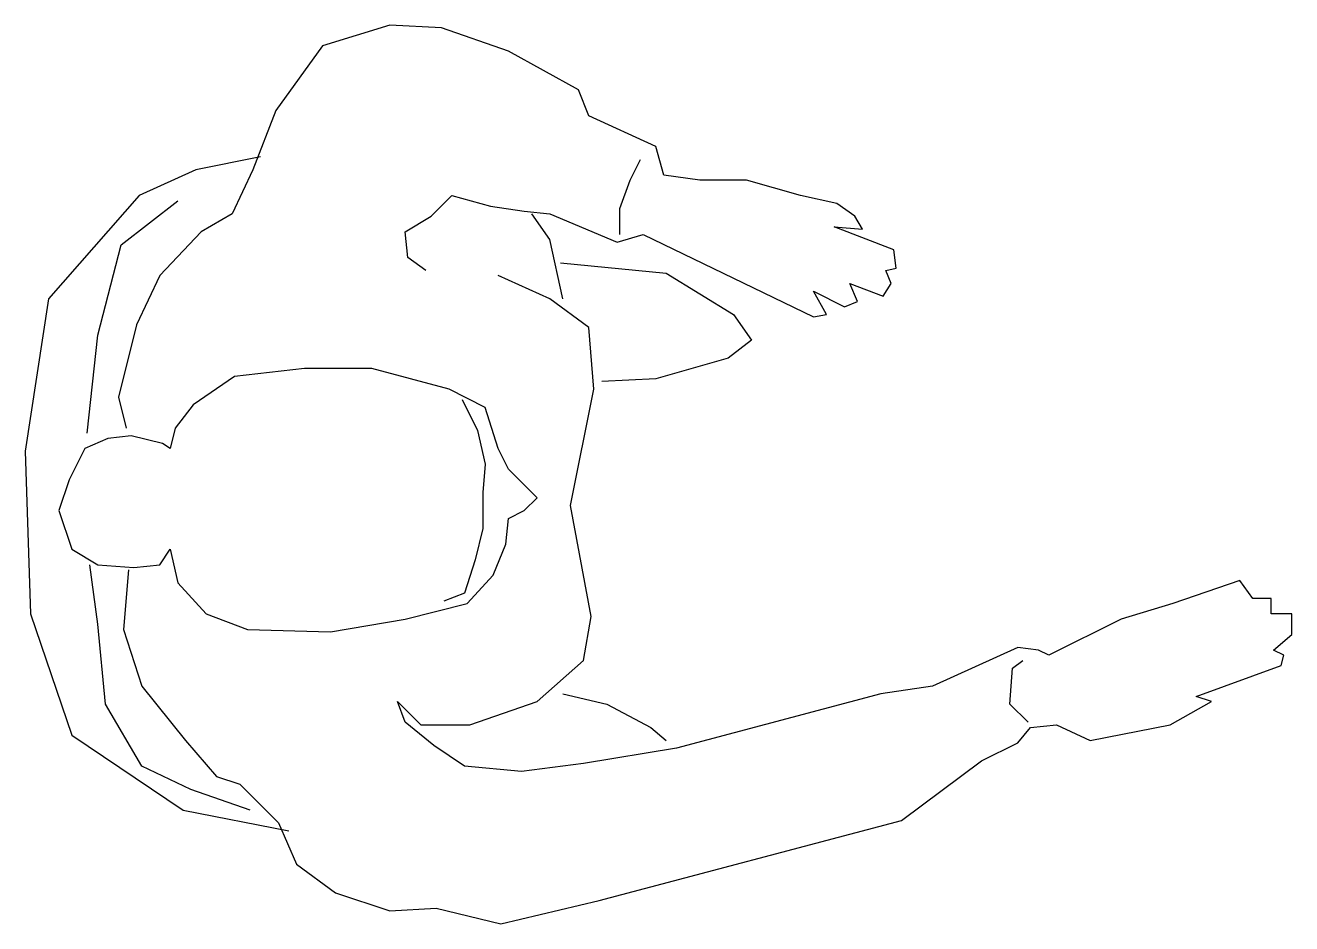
# Model space of a CAD drawing. Extents: x -5803 to -4792, y 508 to 1225.
import ezdxf

# ---------------------------------------------------------------- set-up
doc = ezdxf.new("R2010")
doc.units = 0
doc.header["$MEASUREMENT"] = 0
doc.layers.add('2D', color=7, linetype='CONTINUOUS')
doc.layers.add('INSERT', color=7, linetype='CONTINUOUS')

# ---------------------------------------------------------------- blocks, each defined once
blk = doc.blocks.new('C-2MAN01')
at = {"layer": '2D', "color": 0, "linetype": 'BYBLOCK'}
for p, q in [((52.9, 374.1), (-0.7, 357.6)), ((94.2, 372), (52.9, 374.1)), ((147.8, 353.5), (94.2, 372)), ((-0.7, 357.6), (-37.9, 306.1)), ((203.5, 322.6), (147.8, 353.5)), ((211.7, 301.9), (203.5, 322.6)), ((-37.9, 306.1), (-56.4, 258.7)), ((265.4, 277.2), (211.7, 301.9)), ((271.6, 254.5), (265.4, 277.2)), ((-50.2, 269), (-101.8, 258.7)), ((244.8, 250.4), (253, 266.9)), ((-101.8, 258.7), (-147.2, 238.1)), ((-56.4, 258.7), (-72.9, 223.6)), ((300.5, 250.4), (271.6, 254.5)), ((236.5, 227.7), (244.8, 250.4)), ((337.6, 250.4), (300.5, 250.4)), ((380.9, 238.1), (337.6, 250.4)), ((-147.2, 238.1), (-219.4, 155.6)), ((-161.6, 198.9), (-116.3, 233.9)), ((85.9, 221.6), (102.4, 238.1)), ((102.4, 238.1), (133.4, 229.8)), ((409.8, 231.9), (380.9, 238.1)), ((-72.9, 223.6), (-97.7, 209.2)), ((133.4, 229.8), (160.2, 225.7)), ((160.2, 225.7), (180.8, 223.6)), ((180.8, 203), (166.4, 223.6)), ((180.8, 223.6), (234.4, 201)), ((236.5, 207.1), (236.5, 227.7)), ((424.2, 221.6), (409.8, 231.9)), ((65.3, 209.2), (85.9, 221.6)), ((455.2, 194.8), (407.7, 213.3)), ((407.7, 213.3), (430.4, 211.3)), ((430.4, 211.3), (424.2, 221.6)), ((-97.7, 209.2), (-130.7, 174.2)), ((67.3, 188.6), (65.3, 209.2)), ((191.1, 155.6), (180.8, 203)), ((234.4, 201), (255.1, 207.1)), ((255.1, 207.1), (319, 176.2)), ((-180.2, 126.7), (-161.6, 198.9)), ((457.2, 180.3), (455.2, 194.8)), ((81.8, 178.3), (67.3, 188.6)), ((189.1, 184.5), (273.6, 176.2)), ((-130.7, 174.2), (-149.3, 135)), ((180.8, 155.6), (139.5, 174.2)), ((273.6, 176.2), (327.3, 143.2)), ((319, 176.2), (391.2, 141.2)), ((449, 178.3), (457.2, 180.3)), ((453.1, 168), (449, 178.3)), ((401.5, 143.2), (391.2, 161.8)), ((391.2, 161.8), (416, 149.4)), ((426.3, 153.5), (420.1, 168)), ((420.1, 168), (446.9, 157.7)), ((446.9, 157.7), (453.1, 168)), ((-219.4, 155.6), (-238, 34)), ((211.7, 132.9), (180.8, 155.6)), ((416, 149.4), (426.3, 153.5)), ((327.3, 143.2), (341.7, 122.6)), ((391.2, 141.2), (401.5, 143.2)), ((-149.3, 135), (-163.7, 77.3)), ((215.9, 83.5), (211.7, 132.9)), ((-188.5, 48.4), (-180.2, 126.7)), ((341.7, 122.6), (323.1, 108.2)), ((323.1, 108.2), (265.4, 91.7)), ((-70.9, 93.8), (-103.9, 71.1)), ((-15.2, 100), (-70.9, 93.8)), ((38.5, 100), (-15.2, 100)), ((100.3, 83.5), (38.5, 100)), ((265.4, 91.7), (222.1, 89.6)), ((129.2, 69), (100.3, 83.5)), ((197.3, -9.3), (215.9, 83.5)), ((-163.7, 77.3), (-157.5, 52.5)), ((-103.9, 71.1), (-118.3, 52.5)), ((110.7, 75.2), (123, 50.5)), ((139.5, 36.1), (129.2, 69)), ((-118.3, 52.5), (-122.4, 36.1)), ((-172, 44.3), (-190.5, 36.1)), ((-153.4, 46.4), (-172, 44.3)), ((-128.6, 40.2), (-153.4, 46.4)), ((123, 50.5), (129.2, 23.7)), ((-238, 34), (-233.8, -95.9)), ((-190.5, 36.1), (-202.9, 11.3)), ((-122.4, 36.1), (-128.6, 40.2)), ((147.8, 19.6), (139.5, 36.1)), ((129.2, 23.7), (127.2, 1)), ((-202.9, 11.3), (-211.2, -13.4)), ((160.2, 7.2), (147.8, 19.6)), ((127.2, 1), (127.2, -27.8)), ((170.5, -3.1), (160.2, 7.2)), ((160.2, -13.4), (170.5, -3.1)), ((213.8, -97.9), (197.3, -9.3)), ((-211.2, -13.4), (-200.8, -44.3)), ((145.7, -40.2), (147.8, -19.6)), ((147.8, -19.6), (160.2, -13.4)), ((127.2, -27.8), (121, -52.6)), ((135.4, -64.9), (145.7, -40.2)), ((-200.8, -44.3), (-180.2, -56.7)), ((-130.7, -56.7), (-122.4, -44.3)), ((-122.4, -44.3), (-116.3, -71.1)), ((-180.2, -104.1), (-186.4, -56.7)), ((-180.2, -56.7), (-151.3, -58.8)), ((-151.3, -58.8), (-130.7, -56.7)), ((121, -52.6), (112.7, -79.4)), ((-155.5, -60.8), (-159.6, -108.2)), ((114.8, -87.6), (135.4, -64.9)), ((731.6, -69.1), (678, -87.6)), ((741.9, -83.5), (731.6, -69.1)), ((-116.3, -71.1), (-93.6, -95.9)), ((112.7, -79.4), (96.2, -85.6)), ((65.3, -100), (114.8, -87.6)), ((678, -87.6), (636.7, -100)), ((756.4, -83.5), (741.9, -83.5)), ((756.4, -95.9), (756.4, -83.5)), ((-233.8, -95.9), (-200.8, -192.7)), ((-93.6, -95.9), (-60.6, -108.2)), ((5.5, -110.3), (65.3, -100)), ((207.6, -133), (213.8, -97.9)), ((636.7, -100), (578.9, -128.8)), ((772.9, -95.9), (756.4, -95.9)), ((772.9, -112.3), (772.9, -95.9)), ((-174, -168), (-180.2, -104.1)), ((-159.6, -108.2), (-145.1, -153.6)), ((-60.6, -108.2), (5.5, -110.3)), ((758.4, -124.7), (772.9, -112.3)), ((554.2, -122.7), (486.1, -153.6)), ((570.7, -124.7), (554.2, -122.7)), ((578.9, -128.8), (570.7, -124.7)), ((766.7, -128.8), (758.4, -124.7)), ((764.6, -137.1), (766.7, -128.8)), ((170.5, -165.9), (207.6, -133)), ((548, -168), (550.1, -139.1)), ((550.1, -139.1), (558.3, -133)), ((696.5, -161.8), (764.6, -137.1)), ((-145.1, -153.6), (-110.1, -196.9)), ((191.1, -159.8), (226.2, -168)), ((444.9, -159.8), (281.9, -203)), ((486.1, -153.6), (444.9, -159.8)), ((-145.1, -217.5), (-174, -168)), ((65.3, -182.4), (59.1, -165.9)), ((59.1, -165.9), (77.7, -184.5)), ((116.9, -184.5), (170.5, -165.9)), ((226.2, -168), (261.3, -186.5)), ((562.4, -182.4), (548, -168)), ((675.9, -184.5), (708.9, -165.9)), ((708.9, -165.9), (696.5, -161.8)), ((88, -201), (65.3, -182.4)), ((77.7, -184.5), (116.9, -184.5)), ((261.3, -186.5), (273.6, -196.9)), ((554.2, -198.9), (564.5, -186.5)), ((564.5, -186.5), (585.1, -184.5)), ((585.1, -184.5), (612, -196.9)), ((612, -196.9), (675.9, -184.5)), ((-200.8, -192.7), (-112.1, -252.5)), ((-110.1, -196.9), (-85.3, -225.7)), ((112.7, -217.5), (88, -201)), ((525.3, -213.3), (554.2, -198.9)), ((281.9, -203), (207.6, -215.4)), ((-105.9, -236), (-145.1, -217.5)), ((158.1, -221.6), (112.7, -217.5)), ((207.6, -215.4), (158.1, -221.6)), ((461.4, -260.8), (525.3, -213.3)), ((-85.3, -225.7), (-66.7, -231.9)), ((-66.7, -231.9), (-35.8, -262.8)), ((-58.5, -252.5), (-105.9, -236)), ((-112.1, -252.5), (-27.6, -269)), ((-35.8, -262.8), (-21.4, -295.8)), ((220, -324.6), (461.4, -260.8)), ((-21.4, -295.8), (9.6, -318.5)), ((9.6, -318.5), (52.9, -332.9)), ((52.9, -332.9), (90, -330.8)), ((90, -330.8), (141.6, -343.2)), ((141.6, -343.2), (220, -324.6))]:
    blk.add_line(p, q, dxfattribs=at)

msp = doc.modelspace()

# ---------------------------------------------------------------- block references
at = {"layer": 'INSERT'}
msp.add_blockref('C-2MAN01', (-5565.1, 851), dxfattribs=at)

doc.saveas('drawing.dxf')
